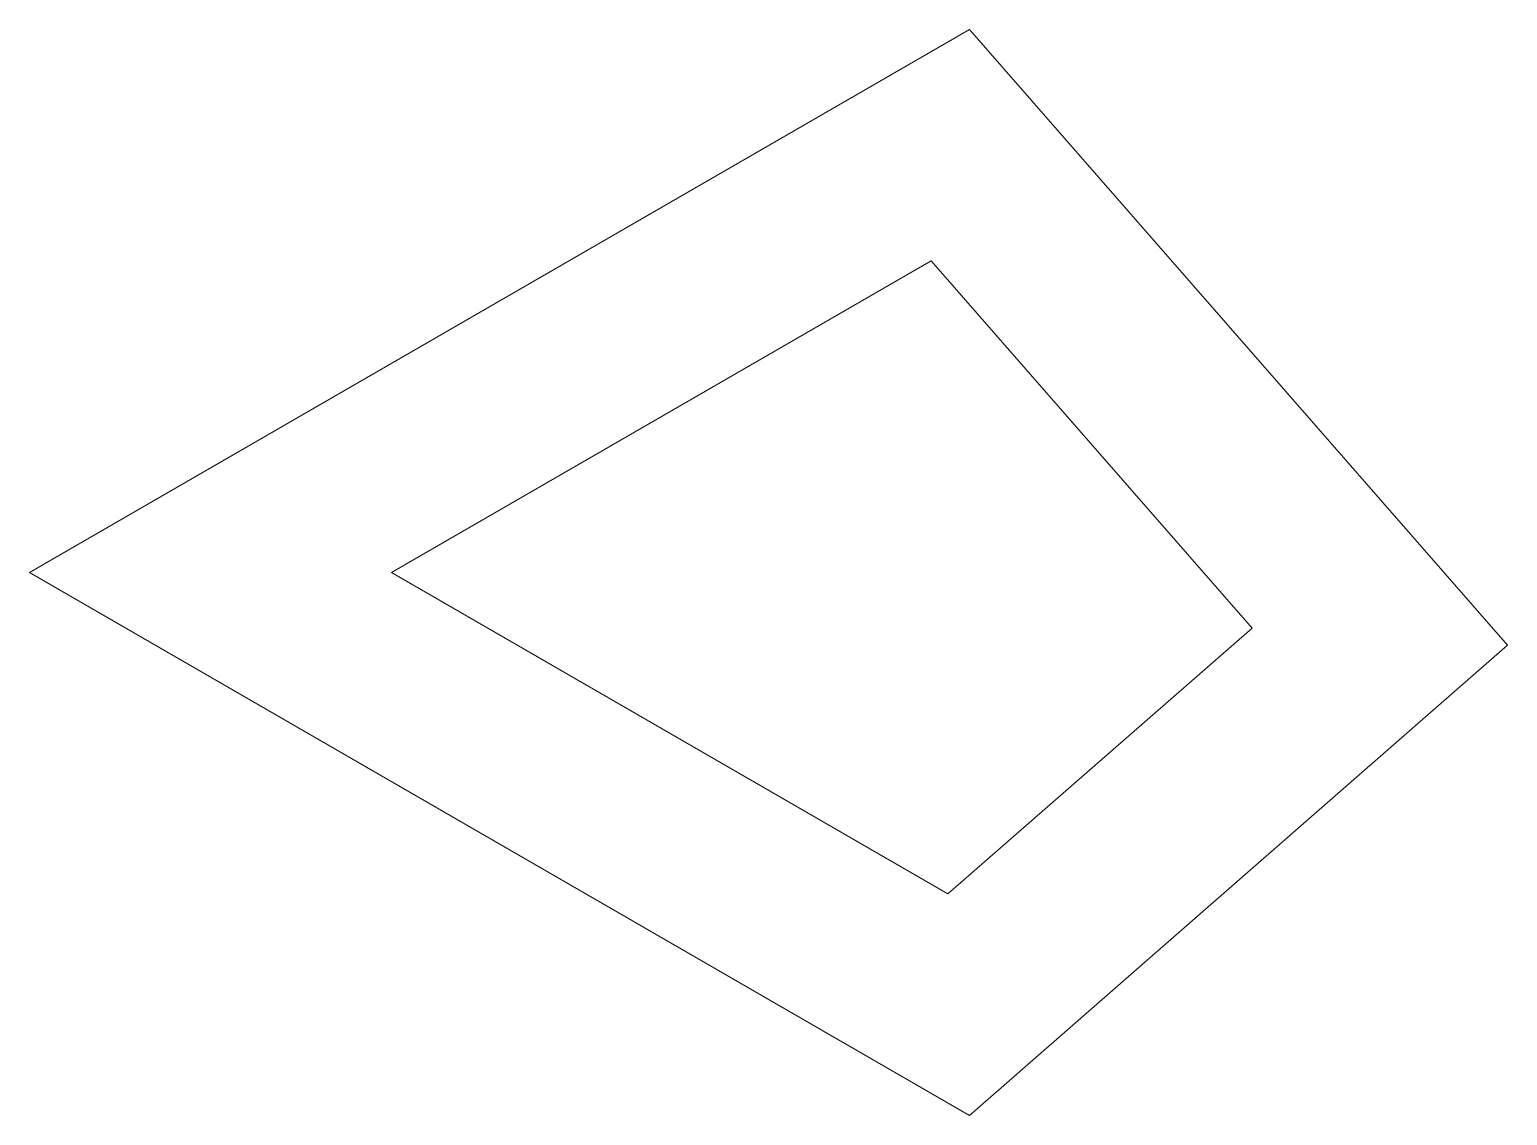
# Model space of a CAD drawing. Header units: millimetres. Extents: x 0 to 20.4, y -7.5 to 7.5.
import ezdxf

# ---------------------------------------------------------------- set-up
doc = ezdxf.new("R2010")
doc.units = ezdxf.units.MM
doc.layers.get('0').update_dxf_attribs({"color": 1, "lineweight": 5})

msp = doc.modelspace()

# ---------------------------------------------------------------- linework, layer by layer
for p, q in [((12.99, 7.5), (0, 0)), ((20.4228, -1.0048), (12.99, 7.5)), ((12.46, 4.307), (5, 0)), ((16.895, -0.767), (12.46, 4.307)), ((0, 0), (12.99, -7.5)), ((5, 0), (12.69, -4.44)), ((12.69, -4.44), (16.895, -0.767)), ((12.99, -7.5), (20.4228, -1.0048))]:
    msp.add_line(p, q)

doc.saveas('drawing.dxf')
